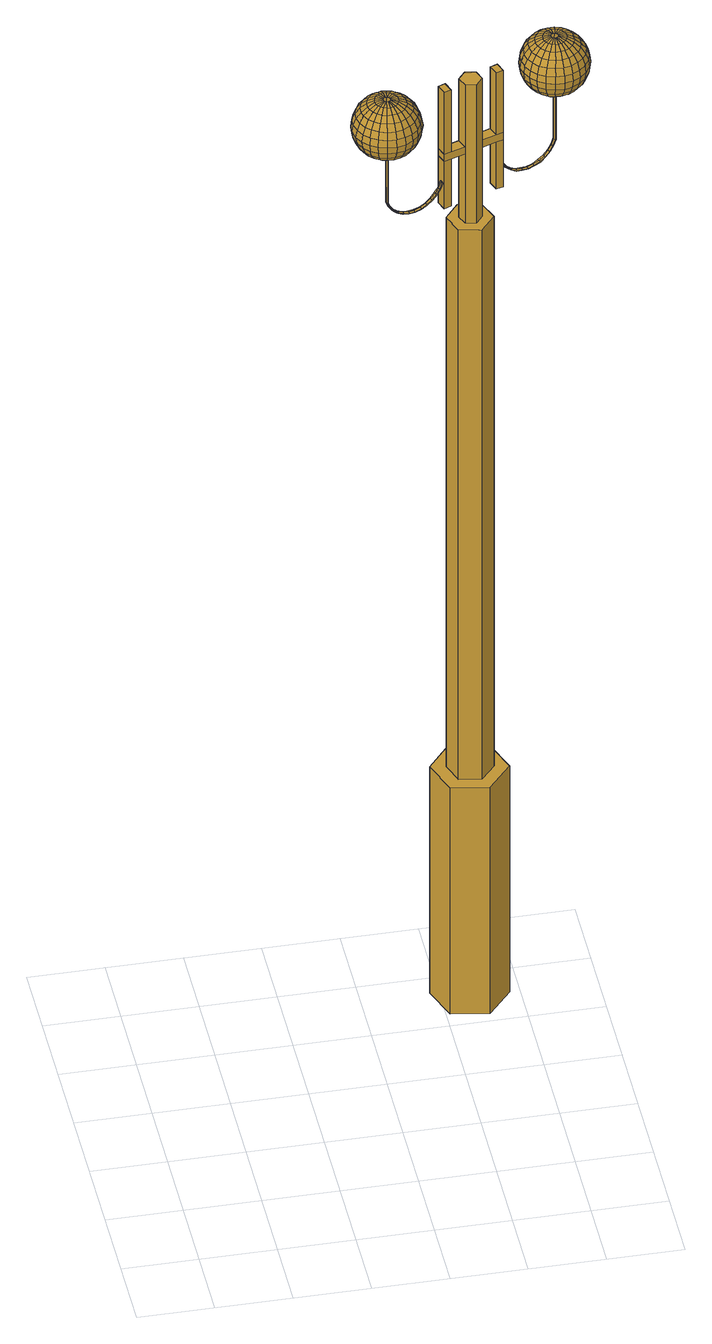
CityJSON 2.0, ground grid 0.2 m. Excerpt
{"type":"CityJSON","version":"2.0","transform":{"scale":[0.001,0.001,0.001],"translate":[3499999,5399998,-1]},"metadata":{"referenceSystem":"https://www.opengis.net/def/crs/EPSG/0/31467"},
"CityObjects":{
"cityfurniture1":{"type":"CityFurniture","attributes":{"function":"1150"},"geometry":[{"type":"MultiSurface","lod":"3","boundaries":[[[0,1,2,3,4,5,6,7,8,9,10,11,12,13,14,15,16,17,18,19,20,21,22,23,24,25]],[[26,27,28,29,30,31]],[[32,33,27,28]],[[34,35,31,30]],[[36,34,30,29]],[[37,38,39,40]],[[41,42,43,44]],[[39,44,43,40]],[[45,46,47,48]],[[49,50,51,52,53,54]],[[50,55,56,57,52,51]],[[58,59,60,61]],[[62,63,64,65]],[[55,66,67,68,57,56]],[[69,70,59,58]],[[71,72,73]],[[74,71,75]],[[76,72,74,77]],[[72,76,78,79,80,81,75,74]],[[82,76,78]],[[72,71,74]],[[83,84,85,86]],[[66,87,88,49]],[[45,89,90,46]],[[85,91,92,89,45,86]],[[49,88,92,91,93,50]],[[71,73,94,95]],[[50,93,96,55]],[[97,98,99,100,101,102]],[[96,103,104,87,66,55]],[[105,106,107,108]],[[104,90,89,92,88,87]],[[64,109,110,111]],[[103,84,83,46,90,104]],[[108,107,112,70]],[[79,113,114,115,116,109,110,117,118,119,120,121,36,29,28,32,122,123,124,125,126,127,128,112,107,106,129,82,78]],[[130,131,132,133]],[[134,105,108,135]],[[94,129,106,105]],[[136,113,114,131]],[[137,136,131,130]],[[86,38,41,83]],[[86,45,48,138,39,38]],[[139,140,141,142]],[[143,144,98,97]],[[145,143,97,102]],[[73,82,129,94]],[[146,145,102,101]],[[147,146,101,100]],[[131,114,115,132]],[[148,147,100,99]],[[144,148,99,98]],[[80,136,113,79]],[[95,94,105,134]],[[71,73,82,78,149,150,151,75]],[[141,118,119,152]],[[111,110,117,140]],[[135,108,70,69]],[[142,141,152,153]],[[81,137,136,80]],[[154,126,125,155]],[[156,155,157,158]],[[70,112,128,59]],[[65,64,111,159]],[[63,116,109,64]],[[160,121,36,34]],[[161,162,163,164]],[[163,122,32,33]],[[132,115,116,63]],[[165,166,160,167]],[[133,132,63,62]],[[75,71,95,134,135,69,58,61,168,156,158,161,164,169,26,31,35,167,165,153,142,139,159,65,62,133,130,137,81]],[[60,127,126,154]],[[140,117,118,141]],[[149,79,80,150]],[[170,171,172,173]],[[171,174,175,172]],[[176,170,173,177]],[[177,173,172,175,178,179]],[[174,180,178,175]],[[180,181,179,178]],[[181,176,177,179]],[[166,120,121,160]],[[164,163,33,169]],[[162,123,122,163]],[[72,82,73]],[[151,81,75]],[[153,152,166,165]],[[150,80,81,151]],[[157,124,123,162]],[[42,37,40,43]],[[152,119,120,166]],[[158,157,162,161]],[[59,128,127,60]],[[159,111,140,139]],[[46,83,41,44,182,47]],[[47,183,184,48]],[[168,154,155,156]],[[169,33,27,26]],[[167,160,34,35]],[[149,78,79]],[[61,60,154,168]],[[155,125,124,157]],[[66,49,54,67]],[[82,72,76]],[[185,186,187,188]],[[189,190,191,192]],[[185,25,24,188]],[[193,194,195,196]],[[197,198,199,200,201,202,203,204,205,206,207,208,209,210,211,212,213,214,215,216,217,218,219,220]],[[221,222,223,224]],[[225,226,186,185]],[[227,67,54,228]],[[221,17,16,224]],[[229,230,231,232]],[[186,229,232,187]],[[233,234,235,236]],[[222,237,238,223]],[[239,240,241,242]],[[243,244,245,246]],[[56,247,248,51]],[[226,249,229,186]],[[39,138,182,44]],[[249,250,230,229]],[[251,252,253,254]],[[196,195,255,256]],[[257,258,259,260]],[[261,262,263,264]],[[262,265,266,263]],[[265,267,268,266]],[[269,270,271,272]],[[270,273,274,271]],[[234,196,256,235]],[[261,7,6,264]],[[273,257,260,274]],[[275,269,272,276]],[[267,277,278,268]],[[277,279,280,278]],[[279,281,282,280]],[[283,284,285,286]],[[287,288,289,290]],[[187,232,239,190]],[[291,287,290,292]],[[293,291,292,294]],[[295,296,297,298]],[[299,295,298,300]],[[188,187,190,189]],[[289,283,286,301]],[[284,299,300,285]],[[188,24,23,189]],[[230,293,294,231]],[[302,246,275,281]],[[303,304,296,295]],[[305,303,295,299]],[[306,305,299,284]],[[307,306,284,283]],[[288,307,283,289]],[[308,309,288,287]],[[310,308,287,291]],[[311,310,291,293]],[[250,311,293,230]],[[312,251,254,313]],[[314,312,313,315]],[[316,314,315,317]],[[318,316,317,319]],[[318,10,9,319]],[[320,321,322,323]],[[324,320,323,325]],[[326,324,325,327]],[[328,326,327,244]],[[329,328,244,243]],[[330,331,329,332]],[[333,330,332,252]],[[332,329,243,334]],[[335,336,333,337]],[[336,338,330,333]],[[338,339,331,330]],[[331,340,328,329]],[[340,341,326,328]],[[341,342,324,326]],[[342,343,320,324]],[[343,344,321,320]],[[345,11,10,318]],[[290,289,301,346]],[[292,290,346,347]],[[232,231,240,239]],[[281,275,276,282]],[[276,272,348,349]],[[272,271,350,348]],[[271,274,351,350]],[[274,260,352,351]],[[353,302,281,279]],[[354,353,279,277]],[[355,354,277,267]],[[356,355,267,265]],[[357,358,262,261]],[[357,8,7,261]],[[359,360,257,273]],[[360,361,258,257]],[[358,356,265,262]],[[362,359,273,270]],[[245,362,270,269]],[[246,245,269,275]],[[334,243,246,302]],[[253,334,302,353]],[[254,253,353,354]],[[313,254,354,355]],[[315,313,355,356]],[[363,13,12,364]],[[317,315,356,358]],[[319,317,358,357]],[[319,9,8,357]],[[325,323,360,359]],[[323,322,361,360]],[[244,327,362,245]],[[252,332,334,253]],[[365,366,367,368,369,370]],[[68,371,372,53]],[[48,184,373,138]],[[184,183,374,373]],[[195,375,376,255]],[[67,227,371,68]],[[377,378,379,380]],[[378,381,382,379]],[[381,383,384,382]],[[385,20,19,386]],[[385,387,388,386]],[[389,390,193,391]],[[392,389,391,393]],[[394,395,396,397]],[[183,47,182,374]],[[48,47,182,138]],[[398,57,52,399]],[[51,248,399,52]],[[247,56,57,398]],[[248,247,398,399]],[[400,401,389,392]],[[374,182,138,373]],[[53,52,57,68]],[[44,41,38,39]],[[391,193,196,234]],[[384,392,393,402]],[[403,347,404,405]],[[406,407,408,409,410,411]],[[412,401,400,413,414,415]],[[240,403,405,241]],[[390,416,194,193]],[[402,393,233,417]],[[194,418,375,195]],[[401,419,390,389]],[[347,346,420,404]],[[42,41,38,37]],[[421,387,385,422,192,191]],[[423,377,395,424,241,405]],[[385,422,192,22,21,20]],[[425,381,378,426,404,420]],[[346,301,427,420]],[[395,377,380,396]],[[428,429,430,416]],[[419,428,416,390]],[[431,432,433,434,435,436]],[[242,241,424,395,394,437]],[[437,394,387,421,191,242]],[[413,400,383,438,427,414]],[[416,430,418,194]],[[439,428,419,440,441,442]],[[438,383,381,425,420,427]],[[396,380,443,444]],[[382,384,402,445]],[[379,382,445,446]],[[393,391,234,233]],[[388,397,447,448]],[[386,388,448,449]],[[380,379,446,443]],[[397,396,444,447]],[[67,54,53,68]],[[227,228,372,371]],[[386,19,18,449]],[[387,394,397,388]],[[228,54,53,372]],[[450,451,452,453,454,455]],[[407,456,457,458,409,408]],[[459,460,461,462,363,463]],[[432,365,370,369,434,433]],[[366,464,465,466,368,367]],[[449,18,17,221]],[[383,400,392,384]],[[190,239,242,191]],[[260,259,467,352]],[[264,6,5,468]],[[264,263,469,468]],[[263,266,470,469]],[[266,268,471,470]],[[268,278,472,471]],[[278,280,473,472]],[[280,282,474,473]],[[282,276,349,474]],[[349,348,475,476]],[[348,350,477,475]],[[350,351,478,477]],[[351,352,479,478]],[[352,467,480,479]],[[468,5,4,481]],[[468,469,482,481]],[[469,470,483,482]],[[470,471,484,483]],[[471,472,485,484]],[[472,473,486,485]],[[189,23,22,192]],[[225,0,25,185]],[[487,488,304,303]],[[489,487,303,305]],[[490,489,305,306]],[[491,490,306,307]],[[309,491,307,288]],[[492,493,309,308]],[[494,492,308,310]],[[495,494,310,311]],[[496,495,311,250]],[[497,496,250,249]],[[498,497,249,226]],[[499,498,226,225]],[[499,1,0,225]],[[500,501,488,487]],[[502,500,487,489]],[[503,502,489,490]],[[504,503,490,491]],[[493,504,491,309]],[[505,506,493,492]],[[507,505,492,494]],[[508,507,494,495]],[[509,508,495,496]],[[510,509,496,497]],[[511,510,497,498]],[[512,511,498,499]],[[512,2,1,499]],[[513,514,501,500]],[[515,513,500,502]],[[516,515,502,503]],[[517,516,503,504]],[[506,517,504,493]],[[518,519,506,505]],[[520,518,505,507]],[[521,520,507,508]],[[522,521,508,509]],[[523,522,509,510]],[[524,523,510,511]],[[525,524,511,512]],[[525,3,2,512]],[[526,527,514,513]],[[528,526,513,515]],[[529,528,515,516]],[[530,529,516,517]],[[519,530,517,506]],[[531,476,519,518]],[[486,531,518,520]],[[485,486,520,521]],[[484,485,521,522]],[[483,484,522,523]],[[482,483,523,524]],[[481,482,524,525]],[[481,4,3,525]],[[479,480,527,526]],[[478,479,526,528]],[[477,478,528,529]],[[475,477,529,530]],[[476,475,530,519]],[[474,349,476,531]],[[473,474,531,486]],[[298,297,532,442]],[[300,298,442,441]],[[285,300,441,415]],[[345,533,316,318]],[[533,534,314,316]],[[534,535,312,314]],[[535,337,251,312]],[[337,333,252,251]],[[327,325,359,362]],[[536,335,337,535]],[[537,536,535,534]],[[364,12,11,345]],[[538,539,344,343]],[[540,538,343,342]],[[541,540,342,341]],[[542,541,341,340]],[[339,542,340,331]],[[453,452,339,338]],[[543,453,338,336]],[[458,543,336,335]],[[409,458,335,536]],[[410,409,536,537]],[[462,410,537,544]],[[363,462,544,364]],[[364,544,533,345]],[[544,537,534,533]],[[426,378,377,423,405,404]],[[460,406,411,410,462,461]],[[545,429,428,439,442,532]],[[14,13,363,463,459,15]],[[440,419,401,412,415,441]],[[546,543,458,457,456,547]],[[547,455,454,453,543,546]],[[452,435,542,339]],[[435,434,541,542]],[[434,369,540,541]],[[369,368,538,540]],[[368,466,539,538]],[[417,233,236,548]],[[446,445,549,550]],[[447,444,551,237]],[[443,446,550,552]],[[444,443,552,551]],[[448,447,237,222]],[[445,402,417,549]],[[449,448,222,221]],[[237,551,553,238]],[[551,552,554,553]],[[552,550,555,554]],[[550,549,556,555]],[[549,417,548,556]],[[548,236,431,450]],[[236,235,432,431]],[[235,256,365,432]],[[256,255,366,365]],[[255,376,464,366]],[[224,16,15,459]],[[224,223,460,459]],[[223,238,406,460]],[[238,553,407,406]],[[553,554,456,407]],[[554,555,547,456]],[[555,556,455,547]],[[556,548,450,455]],[[450,431,436,435,452,451]],[[301,286,414,427]],[[286,285,415,414]],[[231,294,403,240]],[[294,292,347,403]],[[224,459,463,363,364,345,318,319,357,261,264,468,481,525,512,499,225,185,188,189,192,422,385,386,449,221]],[[557,558,559,560]],[[561,562,563,564,565,566,567,568,569,570,571,572,573,574,575,576,577,578,579,580,581,582,583,584,585,586]],[[587,588,589,590,591,592]],[[593,594,592,591]],[[595,596,588,589]],[[595,597,590,589]],[[598,599,600,601]],[[602,603,604,605]],[[606,607,599,598]],[[608,609,610]],[[608,611,612]],[[613,614,615]],[[609,608,611]],[[608,610,616,617]],[[618,619,620,621]],[[604,622,623,624]],[[621,620,625,607]],[[626,627,615,614,628,619,620,625,629,630,631,632,633,634,635,593,591,590,597,636,637,638,639,640,623,622,641,642,643]],[[644,645,646,647]],[[648,618,621,649]],[[616,628,619,618]],[[650,626,643,645]],[[651,650,645,644]],[[652,653,654,655]],[[610,614,628,616]],[[645,643,642,646]],[[650,656,627,626]],[[617,616,618,648]],[[654,639,638,657]],[[624,623,640,653]],[[649,621,607,606]],[[655,654,657,658]],[[651,659,656,650]],[[660,631,632,661]],[[662,661,663,664]],[[607,625,629,599]],[[605,604,624,665]],[[603,641,622,604]],[[666,636,597,595]],[[667,668,669,670]],[[669,635,593,594]],[[646,642,641,603]],[[671,672,666,673]],[[647,646,603,602]],[[612,608,617,648,649,606,598,601,674,662,664,667,670,675,587,588,596,673,671,658,655,652,665,605,602,647,644,651,659]],[[600,630,631,660]],[[653,640,639,654]],[[672,637,636,666]],[[670,669,594,675]],[[668,634,635,669]],[[609,614,610]],[[658,657,672,671]],[[663,633,634,668]],[[657,638,637,672]],[[664,663,668,667]],[[599,629,630,600]],[[665,624,653,652]],[[674,660,661,662]],[[594,675,587,592]],[[673,666,595,596]],[[601,600,660,674]],[[661,632,633,663]],[[609,614,613]],[[676,677,678,679]],[[680,681,682,683]],[[586,676,679,585]],[[684,685,686,687]],[[688,689,690,691,692,693,694,695,696,697,698,699,700,701,702,703,704,705,706,707,708,709,710,711]],[[712,713,714,715]],[[716,717,677,676]],[[578,712,715,577]],[[718,719,720,721]],[[677,718,721,678]],[[722,723,724,725]],[[713,726,727,714]],[[728,729,730,731]],[[732,733,734,735]],[[717,736,718,677]],[[736,737,719,718]],[[738,739,740,741]],[[687,686,742,743]],[[744,745,746,747]],[[748,749,750,751]],[[749,752,753,750]],[[752,754,755,753]],[[756,757,758,759]],[[757,760,761,758]],[[723,687,743,724]],[[568,748,751,567]],[[760,744,747,761]],[[762,756,759,763]],[[754,764,765,755]],[[764,766,767,765]],[[766,768,769,767]],[[770,771,772,558]],[[773,774,775,776]],[[678,721,728,681]],[[777,773,776,778]],[[779,777,778,780]],[[781,782,783,784]],[[785,781,784,786]],[[679,678,681,680]],[[775,770,558,557]],[[771,785,786,772]],[[585,679,680,584]],[[719,779,780,720]],[[787,735,762,768]],[[788,789,782,781]],[[790,788,781,785]],[[791,790,785,771]],[[792,791,771,770]],[[774,792,770,775]],[[793,794,774,773]],[[795,793,773,777]],[[796,795,777,779]],[[737,796,779,719]],[[797,738,741,798]],[[799,797,798,800]],[[801,799,800,802]],[[803,801,802,804]],[[571,803,804,570]],[[805,806,807,808]],[[809,805,808,810]],[[811,809,810,812]],[[813,811,812,733]],[[814,813,733,732]],[[815,816,814,817]],[[818,815,817,739]],[[817,814,732,819]],[[820,821,818,822]],[[821,823,815,818]],[[823,824,816,815]],[[816,825,813,814]],[[825,826,811,813]],[[826,827,809,811]],[[827,828,805,809]],[[828,829,806,805]],[[572,830,803,571]],[[776,775,557,831]],[[778,776,831,832]],[[721,720,729,728]],[[768,762,763,769]],[[763,759,833,834]],[[759,758,835,833]],[[758,761,836,835]],[[761,747,837,836]],[[838,787,768,766]],[[839,838,766,764]],[[840,839,764,754]],[[841,840,754,752]],[[842,843,749,748]],[[569,842,748,568]],[[844,845,744,760]],[[845,846,745,744]],[[843,841,752,749]],[[847,844,760,757]],[[734,847,757,756]],[[735,734,756,762]],[[819,732,735,787]],[[740,819,787,838]],[[741,740,838,839]],[[798,741,839,840]],[[800,798,840,841]],[[574,848,849,573]],[[802,800,841,843]],[[804,802,843,842]],[[570,804,842,569]],[[810,808,845,844]],[[808,807,846,845]],[[733,812,847,734]],[[739,817,819,740]],[[850,851,852,853,854,855]],[[686,856,857,742]],[[858,859,860,861]],[[859,862,863,860]],[[862,864,865,863]],[[581,866,867,580]],[[866,868,869,867]],[[870,871,684,872]],[[873,870,872,874]],[[875,876,877,878]],[[879,880,870,873]],[[872,684,687,723]],[[865,873,874,881]],[[882,832,883,884]],[[885,886,887,888,889,890]],[[891,880,879,892,559,893]],[[729,882,884,730]],[[871,894,685,684]],[[881,874,722,895]],[[685,896,856,686]],[[880,897,871,870]],[[832,831,898,883]],[[899,868,866,900,683,682]],[[901,858,876,902,730,884]],[[900,866,581,582,583,683]],[[903,862,859,904,883,898]],[[831,557,560,898]],[[876,858,861,877]],[[905,906,907,894]],[[897,905,894,871]],[[908,909,910,911,912,913]],[[731,730,902,876,875,914]],[[914,875,868,899,682,731]],[[892,879,864,915,560,559]],[[894,907,896,685]],[[916,905,897,917,918,919]],[[915,864,862,903,898,560]],[[877,861,920,921]],[[863,865,881,922]],[[860,863,922,923]],[[874,872,723,722]],[[869,878,924,925]],[[867,869,925,926]],[[861,860,923,920]],[[878,877,921,924]],[[580,867,926,579]],[[868,875,878,869]],[[927,928,929,930,931,932]],[[886,933,934,935,888,887]],[[936,937,938,939,848,940]],[[909,850,855,854,911,910]],[[851,941,942,943,853,852]],[[579,926,712,578]],[[864,879,873,865]],[[681,728,731,682]],[[747,746,944,837]],[[567,751,945,566]],[[751,750,946,945]],[[750,753,947,946]],[[753,755,948,947]],[[755,765,949,948]],[[765,767,950,949]],[[767,769,951,950]],[[769,763,834,951]],[[834,833,952,953]],[[833,835,954,952]],[[835,836,955,954]],[[836,837,956,955]],[[837,944,957,956]],[[566,945,958,565]],[[945,946,959,958]],[[946,947,960,959]],[[947,948,961,960]],[[948,949,962,961]],[[949,950,963,962]],[[584,680,683,583]],[[561,716,676,586]],[[964,965,789,788]],[[966,964,788,790]],[[967,966,790,791]],[[968,967,791,792]],[[794,968,792,774]],[[969,970,794,793]],[[971,969,793,795]],[[972,971,795,796]],[[973,972,796,737]],[[974,973,737,736]],[[975,974,736,717]],[[976,975,717,716]],[[562,976,716,561]],[[977,978,965,964]],[[979,977,964,966]],[[980,979,966,967]],[[981,980,967,968]],[[970,981,968,794]],[[982,983,970,969]],[[984,982,969,971]],[[985,984,971,972]],[[986,985,972,973]],[[987,986,973,974]],[[988,987,974,975]],[[989,988,975,976]],[[563,989,976,562]],[[990,991,978,977]],[[992,990,977,979]],[[993,992,979,980]],[[994,993,980,981]],[[983,994,981,970]],[[995,996,983,982]],[[997,995,982,984]],[[998,997,984,985]],[[999,998,985,986]],[[1000,999,986,987]],[[1001,1000,987,988]],[[1002,1001,988,989]],[[564,1002,989,563]],[[1003,1004,991,990]],[[1005,1003,990,992]],[[1006,1005,992,993]],[[1007,1006,993,994]],[[996,1007,994,983]],[[1008,953,996,995]],[[963,1008,995,997]],[[962,963,997,998]],[[961,962,998,999]],[[960,961,999,1000]],[[959,960,1000,1001]],[[958,959,1001,1002]],[[565,958,1002,564]],[[956,957,1004,1003]],[[955,956,1003,1005]],[[954,955,1005,1006]],[[952,954,1006,1007]],[[953,952,1007,996]],[[951,834,953,1008]],[[950,951,1008,963]],[[784,783,1009,919]],[[786,784,919,918]],[[772,786,918,893]],[[830,1010,801,803]],[[1010,1011,799,801]],[[1011,1012,797,799]],[[1012,822,738,797]],[[822,818,739,738]],[[812,810,844,847]],[[1013,820,822,1012]],[[1014,1013,1012,1011]],[[573,849,830,572]],[[1015,1016,829,828]],[[1017,1015,828,827]],[[1018,1017,827,826]],[[1019,1018,826,825]],[[824,1019,825,816]],[[930,929,824,823]],[[1020,930,823,821]],[[935,1020,821,820]],[[888,935,820,1013]],[[889,888,1013,1014]],[[939,889,1014,1021]],[[848,939,1021,849]],[[849,1021,1010,830]],[[1021,1014,1011,1010]],[[904,859,858,901,884,883]],[[937,885,890,889,939,938]],[[1022,906,905,916,919,1009]],[[574,575,576,936,940,848]],[[917,897,880,891,893,918]],[[1023,1020,935,934,933,1024]],[[1024,932,931,930,1020,1023]],[[929,912,1019,824]],[[912,911,1018,1019]],[[911,854,1017,1018]],[[854,853,1015,1017]],[[853,943,1016,1015]],[[895,722,725,1025]],[[923,922,1026,1027]],[[924,921,1028,726]],[[920,923,1027,1029]],[[921,920,1029,1028]],[[925,924,726,713]],[[922,881,895,1026]],[[926,925,713,712]],[[726,1028,1030,727]],[[1028,1029,1031,1030]],[[1029,1027,1032,1031]],[[1027,1026,1033,1032]],[[1026,895,1025,1033]],[[1025,725,908,927]],[[725,724,909,908]],[[724,743,850,909]],[[743,742,851,850]],[[742,857,941,851]],[[577,715,936,576]],[[715,714,937,936]],[[714,727,885,937]],[[727,1030,886,885]],[[1030,1031,933,886]],[[1031,1032,1024,933]],[[1032,1033,932,1024]],[[1033,1025,927,932]],[[927,908,913,912,929,928]],[[558,772,893,559]],[[720,780,882,729]],[[780,778,832,882]],[[715,936,940,848,849,830,803,804,842,748,751,945,958,1002,989,976,716,676,679,680,683,900,866,867,926,712]]]}]}
},
"vertices":[
[1119,1008,3754],[1119,1011,3754],[1119,1013,3754],[1117,1016,3754],[1116,1018,3754],[1114,1019,3754],[1111,1020,3754],[1108,1020,3754],[1106,1019,3754],[1104,1018,3754],[1102,1016,3754],[1100,1014,3754],[1099,1012,3754],[1099,1009,3754],[1100,1008,3754],[1100,1007,3754],[1101,1004,3754],[1103,1002,3754],[1105,1001,3754],[1108,1000,3754],[1110,1000,3754],[1111,1000,3754],[1113,1001,3754],[1115,1002,3754],[1117,1004,3754],[1118,1006,3754],[1106,1014,3746],[1107,1009,3746],[1110,1005,3746],[1112,1006,3746],[1111,1011,3746],[1108,1015,3746],[1110,1005,3586],[1107,1009,3586],[1111,1011,3585],[1108,1015,3586],[1112,1006,3586],[935,963,3508],[935,963,3658],[954,970,3658],[954,970,3508],[945,935,3658],[945,935,3508],[964,941,3508],[964,941,3658],[897,949,3681],[907,921,3681],[945,935,3681],[935,963,3681],[848,931,3681],[848,931,3658],[811,918,3658],[792,911,3658],[792,911,3681],[811,918,3681],[859,903,3658],[821,890,3658],[802,883,3658],[1016,982,3529],[1018,977,3530],[1034,983,3528],[1032,987,3527],[999,976,3532],[1000,971,3531],[1017,977,3526],[1015,981,3527],[859,903,3681],[821,890,3681],[802,883,3681],[1000,976,3534],[1002,971,3535],[958,961,3586],[959,955,3589],[961,956,3587],[957,960,3589],[957,960,3586],[960,951,3589],[959,956,3591],[960,951,3586],[960,951,3583],[959,956,3580],[957,960,3583],[961,951,3586],[907,921,3658],[907,921,3438],[897,949,3438],[897,949,3658],[859,903,3878],[848,931,3878],[897,949,3878],[907,921,3878],[868,954,3438],[868,954,3878],[848,931,3438],[967,959,3570],[964,963,3570],[859,903,3438],[837,878,3438],[896,868,3438],[935,914,3438],[914,970,3438],[855,981,3438],[817,935,3438],[888,898,3438],[888,898,3878],[976,962,3556],[977,957,3555],[989,961,3543],[988,966,3544],[1019,972,3527],[1036,978,3525],[1034,983,3524],[1003,967,3534],[966,953,3569],[976,956,3554],[988,961,3542],[1003,966,3532],[1052,984,3527],[1069,990,3532],[1083,996,3542],[1096,1000,3554],[1105,1004,3569],[1103,1003,3570],[1094,999,3555],[1082,995,3543],[1068,990,3534],[1052,984,3529],[1036,978,3527],[1019,972,3529],[968,954,3570],[972,966,3554],[973,961,3553],[986,965,3541],[985,970,3542],[974,966,3555],[986,971,3543],[963,957,3568],[963,962,3569],[954,970,3681],[1049,994,3527],[1051,989,3526],[1067,995,3531],[1065,999,3532],[837,878,1688],[896,868,1688],[817,935,1688],[855,981,1688],[914,970,1688],[935,914,1688],[959,951,3585],[957,955,3585],[956,960,3585],[1082,1000,3541],[1080,1005,3542],[1050,989,3530],[1066,994,3535],[1064,999,3534],[1080,999,3544],[1079,1004,3543],[1032,987,3525],[1105,1008,3568],[1091,1009,3555],[1092,1004,3556],[1101,1007,3570],[1100,1012,3570],[1092,1009,3554],[1095,1005,3553],[1102,1013,3569],[1049,993,3529],[1106,1014,3586],[908,830,968],[973,906,968],[973,906,1688],[908,830,1688],[939,1001,968],[939,1001,1688],[810,847,968],[810,847,1688],[840,1018,1688],[776,941,1688],[840,1018,968],[776,941,968],[964,941,3681],[945,935,3878],[935,963,3878],[1118,1006,3746],[1137,997,3749],[1133,990,3749],[1117,1004,3746],[1115,1002,3746],[1127,985,3749],[1120,981,3749],[1113,1001,3746],[1088,964,3901],[1096,982,3910],[1089,986,3910],[1077,972,3901],[1122,999,3746],[1119,996,3746],[1115,994,3746],[1111,993,3746],[1106,993,3746],[1102,995,3746],[1098,997,3746],[1095,1000,3746],[1093,1004,3746],[1092,1009,3746],[1093,1013,3746],[1094,1017,3746],[1096,1021,3746],[1100,1024,3746],[1104,1026,3746],[1108,1027,3746],[1112,1027,3746],[1116,1025,3746],[1120,1023,3746],[1123,1020,3746],[1125,1016,3746],[1126,1011,3746],[1126,1007,3746],[1125,1003,3746],[1103,1002,3746],[1089,986,3749],[1084,992,3749],[1101,1004,3746],[1119,1008,3746],[1140,1005,3749],[821,890,3878],[811,918,3878],[1155,989,3758],[1170,982,3772],[1160,967,3772],[1148,978,3758],[1058,949,3871],[1066,959,3888],[1054,972,3888],[1044,965,3871],[1077,972,3758],[1068,981,3758],[1138,969,3758],[1148,955,3772],[1132,947,3772],[1126,963,3758],[1059,1082,3851],[1064,1075,3871],[1082,1085,3871],[1079,1092,3851],[821,890,3508],[811,918,3508],[1159,1001,3758],[1175,998,3772],[1048,1061,3789],[1042,1066,3809],[1059,1082,3809],[1064,1075,3789],[1084,992,3910],[1068,981,3901],[1107,1041,3910],[1108,1020,3914],[1111,1020,3914],[1115,1041,3910],[1108,1020,3746],[1107,1041,3749],[1115,1041,3749],[1111,1020,3746],[1105,1060,3758],[1118,1060,3758],[1104,1077,3772],[1121,1076,3772],[1102,1089,3871],[1104,1077,3888],[1121,1076,3888],[1123,1088,3871],[1105,1060,3901],[1118,1060,3901],[1102,1097,3851],[1125,1096,3851],[1102,1089,3789],[1123,1088,3789],[1102,1097,3809],[1125,1096,3809],[1102,1100,3830],[1125,1099,3830],[1170,959,3871],[1160,967,3888],[1148,955,3888],[1155,945,3871],[1191,972,3830],[1188,973,3851],[1176,954,3851],[1178,952,3830],[1188,973,3809],[1176,954,3809],[1181,976,3789],[1170,959,3789],[1133,990,3910],[1117,1004,3914],[1115,1002,3914],[1127,985,3910],[1148,978,3901],[1138,969,3901],[1159,938,3851],[1079,1095,3830],[1137,997,3910],[1118,1006,3914],[1155,989,3901],[1170,982,3888],[1181,976,3871],[1198,994,3830],[1195,995,3851],[1195,995,3809],[1188,996,3789],[1058,1053,3772],[1071,1065,3772],[1071,1042,3758],[1080,1051,3758],[1086,1030,3749],[1092,1035,3749],[1102,1016,3746],[1104,1018,3746],[1086,1030,3910],[1102,1016,3914],[1104,1018,3914],[1092,1035,3910],[1071,1042,3901],[1080,1051,3901],[1058,1053,3888],[1071,1065,3888],[1048,1061,3871],[1042,1066,3851],[1028,1048,3830],[1030,1047,3851],[1040,1068,3830],[1030,1047,3809],[1058,1084,3830],[1031,1024,3789],[1023,1025,3809],[1037,1044,3789],[1021,1026,3830],[1023,1025,3851],[1037,1044,3871],[1049,1038,3888],[1064,1031,3901],[1081,1023,3910],[1100,1014,3914],[1100,1014,3746],[1161,936,3830],[1159,938,3809],[1143,1082,3871],[1146,1089,3851],[1138,1071,3888],[1131,1056,3901],[1122,1038,3910],[1079,1092,3809],[1082,1085,3789],[1086,1073,3772],[1092,1057,3758],[1106,1019,3746],[1099,1039,3749],[1092,1057,3901],[1099,1039,3910],[1106,1019,3914],[1086,1073,3888],[1099,1009,3746],[1099,1012,3746],[1062,993,3901],[1080,999,3910],[1079,1003,3910],[1078,1007,3910],[1059,1006,3901],[1061,999,3901],[802,883,3878],[792,911,3878],[954,970,3878],[964,941,3878],[1103,1002,3914],[1101,1004,3914],[1116,931,3789],[1117,923,3809],[1094,924,3809],[1095,932,3789],[1117,920,3830],[1094,921,3830],[1117,923,3851],[1094,924,3851],[1110,1000,3746],[1108,1000,3746],[1112,979,3749],[1104,980,3749],[1098,944,3888],[1100,960,3901],[1081,949,3888],[1095,932,3871],[1076,938,3871],[1114,960,3758],[1115,943,3772],[1098,944,3772],[1100,960,3758],[802,883,3508],[792,911,3508],[1116,931,3871],[1115,943,3888],[1072,931,3851],[1155,945,3789],[1139,928,3809],[1136,935,3789],[1062,993,3758],[1046,987,3772],[1045,996,3772],[1043,1004,3772],[1059,1006,3758],[1061,999,3758],[1124,945,3888],[1126,933,3871],[1136,935,3871],[1132,947,3888],[1104,980,3910],[1053,943,3851],[1105,1001,3914],[1114,960,3901],[1140,925,3830],[1116,980,3749],[1111,1000,3746],[1126,933,3789],[1124,945,3772],[1129,923,3830],[1128,925,3809],[1139,928,3851],[1112,979,3910],[1110,1000,3914],[1108,1000,3914],[1035,983,3871],[1046,987,3888],[1045,996,3888],[1043,1004,3888],[1030,1003,3871],[1032,993,3871],[1120,961,3758],[1128,925,3851],[1116,980,3910],[1120,961,3901],[1126,963,3901],[1120,981,3910],[1076,938,3789],[1081,949,3772],[1071,928,3830],[1072,931,3809],[1088,964,3758],[1096,982,3749],[1105,1001,3746],[1027,980,3851],[1025,991,3851],[1022,1003,3851],[1020,1002,3830],[1022,991,3830],[1025,979,3830],[1035,983,3789],[1032,993,3789],[1030,1003,3789],[1100,1007,3746],[1080,999,3749],[1079,1003,3749],[1078,1007,3749],[1100,1008,3746],[1100,1007,3914],[1100,1008,3914],[1099,1009,3914],[1114,1019,3914],[1114,1019,3746],[1122,1038,3749],[1131,1056,3758],[1138,1071,3772],[1143,1082,3789],[1146,1089,3809],[1147,1092,3830],[1160,1071,3871],[1166,1077,3851],[1152,1061,3888],[1142,1049,3901],[1129,1034,3910],[1116,1018,3914],[1116,1018,3746],[1129,1034,3749],[1142,1049,3758],[1152,1061,3772],[1160,1071,3789],[1166,1077,3809],[1140,1005,3910],[1119,1008,3914],[1159,1001,3901],[1175,998,3888],[1188,996,3871],[1199,1018,3830],[1196,1018,3851],[1196,1018,3809],[1188,1017,3789],[1176,1016,3772],[1159,1014,3758],[1140,1013,3749],[1119,1011,3746],[1140,1013,3910],[1119,1011,3914],[1159,1014,3901],[1176,1016,3888],[1188,1017,3871],[1194,1041,3830],[1191,1040,3851],[1191,1040,3809],[1184,1037,3789],[1172,1033,3772],[1157,1027,3758],[1138,1021,3749],[1119,1013,3746],[1138,1021,3910],[1119,1013,3914],[1157,1027,3901],[1172,1033,3888],[1184,1037,3871],[1183,1062,3830],[1181,1060,3851],[1181,1060,3809],[1174,1056,3789],[1164,1048,3772],[1151,1039,3758],[1135,1028,3749],[1117,1016,3746],[1135,1028,3910],[1117,1016,3914],[1151,1039,3901],[1164,1048,3888],[1174,1056,3871],[1167,1079,3830],[1113,1001,3914],[1081,1023,3749],[1064,1031,3758],[1049,1038,3772],[1043,1022,3772],[1060,1019,3758],[1079,1015,3910],[1099,1012,3914],[1060,1019,3901],[1043,1022,3888],[1031,1024,3871],[1022,1003,3809],[1079,1015,3749],[1111,1000,3914],[1025,991,3809],[1027,980,3809],[1038,960,3851],[1051,941,3830],[1053,943,3809],[1066,959,3772],[1058,949,3789],[1054,972,3772],[1044,965,3789],[1038,960,3809],[1035,958,3830],[597,912,3850],[602,906,3870],[620,915,3870],[617,923,3850],[637,842,3753],[637,840,3753],[638,837,3753],[639,835,3753],[641,833,3753],[643,832,3753],[645,831,3753],[648,831,3753],[650,831,3753],[653,833,3753],[655,834,3753],[656,836,3753],[657,839,3753],[657,842,3753],[657,843,3753],[656,844,3753],[655,846,3753],[654,848,3753],[651,850,3753],[649,851,3753],[646,851,3753],[645,850,3753],[644,850,3753],[641,849,3753],[639,847,3753],[638,845,3753],[650,836,3745],[648,836,3745],[645,840,3745],[645,845,3745],[647,846,3745],[649,841,3745],[647,846,3585],[649,841,3586],[645,840,3585],[648,836,3585],[645,845,3585],[741,869,3528],[739,874,3529],[722,868,3527],[724,863,3526],[757,875,3532],[756,880,3531],[740,874,3525],[741,869,3526],[756,875,3534],[754,879,3535],[798,890,3586],[797,896,3588],[796,894,3586],[799,891,3588],[799,891,3585],[796,900,3588],[795,899,3586],[796,900,3585],[789,892,3570],[792,888,3569],[780,889,3555],[779,894,3555],[767,889,3543],[768,885,3544],[738,879,3526],[721,873,3524],[722,868,3523],[753,884,3534],[791,898,3568],[796,900,3582],[789,897,3569],[737,878,3528],[721,873,3526],[704,867,3528],[689,861,3534],[674,856,3543],[662,851,3555],[653,848,3569],[651,847,3568],[661,851,3553],[673,855,3541],[688,861,3532],[704,866,3526],[754,884,3532],[768,890,3541],[781,894,3553],[784,885,3553],[783,890,3553],[771,885,3540],[772,881,3541],[783,884,3555],[771,880,3543],[793,894,3568],[794,889,3568],[707,857,3526],[705,862,3525],[689,856,3531],[691,851,3532],[798,895,3579],[674,850,3540],[677,846,3541],[799,891,3582],[706,862,3529],[691,856,3535],[692,852,3534],[677,851,3544],[678,846,3543],[724,863,3524],[652,842,3568],[666,842,3555],[665,847,3555],[655,844,3570],[656,839,3569],[664,841,3553],[662,846,3553],[654,838,3568],[708,857,3528],[650,836,3585],[638,845,3745],[619,854,3749],[623,861,3749],[639,847,3745],[641,849,3745],[629,866,3749],[637,870,3749],[644,850,3745],[668,886,3901],[660,869,3910],[667,864,3910],[679,879,3901],[634,852,3745],[637,855,3745],[641,857,3745],[646,858,3745],[650,857,3745],[654,856,3745],[658,854,3745],[661,850,3745],[663,846,3745],[664,842,3745],[664,838,3745],[662,834,3745],[660,830,3745],[657,827,3745],[653,825,3745],[649,824,3745],[644,824,3745],[640,825,3745],[636,828,3745],[633,831,3745],[631,835,3745],[630,839,3745],[630,844,3745],[632,848,3745],[654,848,3745],[667,864,3749],[672,858,3749],[655,846,3745],[637,842,3745],[617,846,3749],[601,862,3758],[587,869,3771],[596,884,3771],[609,873,3758],[698,902,3870],[690,892,3887],[702,879,3887],[712,886,3870],[679,879,3758],[688,870,3758],[618,882,3758],[609,896,3771],[624,904,3771],[630,888,3758],[697,769,3850],[693,776,3870],[674,766,3870],[677,759,3850],[598,850,3758],[581,852,3771],[708,790,3788],[714,784,3808],[697,769,3808],[693,776,3788],[672,858,3910],[688,870,3901],[650,810,3910],[648,831,3913],[645,831,3913],[642,810,3910],[648,831,3745],[650,810,3749],[642,810,3749],[645,831,3745],[651,791,3758],[638,791,3758],[653,774,3771],[635,775,3771],[654,762,3870],[653,774,3887],[635,775,3887],[633,762,3870],[651,791,3901],[638,791,3901],[655,754,3850],[632,755,3850],[654,762,3788],[633,762,3788],[655,754,3808],[632,755,3808],[655,751,3829],[631,752,3829],[586,892,3870],[596,884,3887],[609,896,3887],[566,879,3829],[568,878,3850],[580,897,3850],[578,899,3829],[568,878,3808],[580,897,3808],[575,874,3788],[586,892,3788],[623,861,3910],[639,847,3913],[641,849,3913],[629,866,3910],[609,873,3901],[618,882,3901],[678,756,3829],[619,854,3910],[638,845,3913],[601,862,3901],[587,869,3887],[575,874,3870],[558,856,3829],[561,856,3850],[561,856,3808],[569,855,3788],[698,798,3771],[685,786,3771],[686,808,3758],[676,799,3758],[671,821,3749],[665,815,3749],[655,834,3745],[653,833,3745],[671,821,3910],[655,834,3913],[653,833,3913],[665,815,3910],[686,808,3901],[676,799,3901],[698,798,3887],[685,786,3887],[708,790,3870],[714,784,3850],[729,803,3829],[726,804,3850],[716,783,3829],[726,804,3808],[699,767,3829],[725,827,3788],[733,825,3808],[719,807,3788],[736,825,3829],[733,825,3850],[719,807,3870],[708,812,3887],[693,819,3901],[675,828,3910],[656,836,3913],[656,836,3745],[596,915,3829],[597,912,3808],[613,769,3870],[610,762,3850],[619,780,3887],[626,795,3901],[634,813,3910],[677,759,3808],[674,766,3788],[670,778,3771],[664,793,3758],[650,831,3745],[658,812,3749],[664,793,3901],[658,812,3910],[650,831,3913],[670,778,3887],[657,842,3745],[657,839,3745],[694,858,3901],[676,851,3910],[677,847,3910],[678,843,3910],[697,845,3901],[696,851,3901],[654,848,3913],[655,846,3913],[640,920,3788],[640,928,3808],[662,927,3808],[661,919,3788],[639,930,3829],[663,929,3829],[640,928,3850],[662,927,3850],[646,851,3745],[649,851,3745],[644,872,3749],[652,871,3749],[659,907,3887],[656,890,3901],[675,901,3887],[661,919,3870],[681,913,3870],[643,891,3758],[641,907,3771],[659,907,3771],[656,890,3758],[640,920,3870],[641,907,3887],[684,920,3850],[602,906,3788],[617,923,3808],[620,915,3788],[694,858,3758],[710,864,3771],[712,855,3771],[714,846,3771],[697,845,3758],[696,851,3758],[633,905,3887],[630,918,3870],[624,904,3887],[652,871,3910],[703,908,3850],[651,850,3913],[643,891,3901],[616,925,3829],[640,871,3749],[645,850,3745],[630,918,3788],[633,905,3771],[628,928,3829],[628,925,3808],[644,872,3910],[646,851,3913],[649,851,3913],[722,868,3870],[710,864,3887],[712,855,3887],[714,846,3887],[726,848,3870],[724,858,3870],[636,889,3758],[628,925,3850],[640,871,3910],[636,889,3901],[630,888,3901],[637,870,3910],[681,913,3788],[675,901,3771],[685,922,3829],[684,920,3808],[668,886,3758],[660,869,3749],[651,850,3745],[729,871,3850],[732,859,3850],[734,848,3850],[737,848,3829],[734,860,3829],[732,871,3829],[722,868,3788],[724,858,3788],[726,848,3788],[656,844,3745],[676,851,3749],[677,847,3749],[678,843,3749],[657,843,3745],[656,844,3913],[657,843,3913],[657,842,3913],[643,832,3913],[643,832,3745],[634,813,3749],[626,795,3758],[619,780,3771],[613,769,3788],[610,762,3808],[609,759,3829],[596,780,3870],[591,774,3850],[604,790,3887],[615,802,3901],[627,817,3910],[641,833,3913],[641,833,3745],[627,817,3749],[615,802,3758],[604,790,3771],[596,780,3788],[591,774,3808],[617,846,3910],[637,842,3913],[598,850,3901],[581,852,3887],[569,855,3870],[557,833,3829],[560,833,3850],[560,833,3808],[568,834,3788],[580,835,3771],[597,836,3758],[616,838,3749],[637,840,3745],[616,838,3910],[637,840,3913],[597,836,3901],[580,835,3887],[568,834,3870],[562,810,3829],[565,811,3850],[565,811,3808],[572,814,3788],[584,818,3771],[600,824,3758],[618,830,3749],[638,837,3745],[618,830,3910],[638,837,3913],[600,824,3901],[584,818,3887],[572,814,3870],[573,789,3829],[575,791,3850],[575,791,3808],[582,795,3788],[592,802,3771],[606,812,3758],[622,823,3749],[639,835,3745],[622,823,3910],[639,835,3913],[606,812,3901],[592,802,3887],[582,795,3870],[589,772,3829],[644,850,3913],[675,828,3749],[693,819,3758],[708,812,3771],[713,829,3771],[697,832,3758],[678,835,3910],[657,839,3913],[697,832,3901],[713,829,3887],[725,827,3870],[734,848,3808],[678,835,3749],[645,850,3913],[732,859,3808],[729,871,3808],[719,891,3850],[705,910,3829],[703,908,3808],[690,892,3771],[698,902,3788],[702,879,3771],[712,886,3788],[719,891,3808],[721,892,3829]
]}
